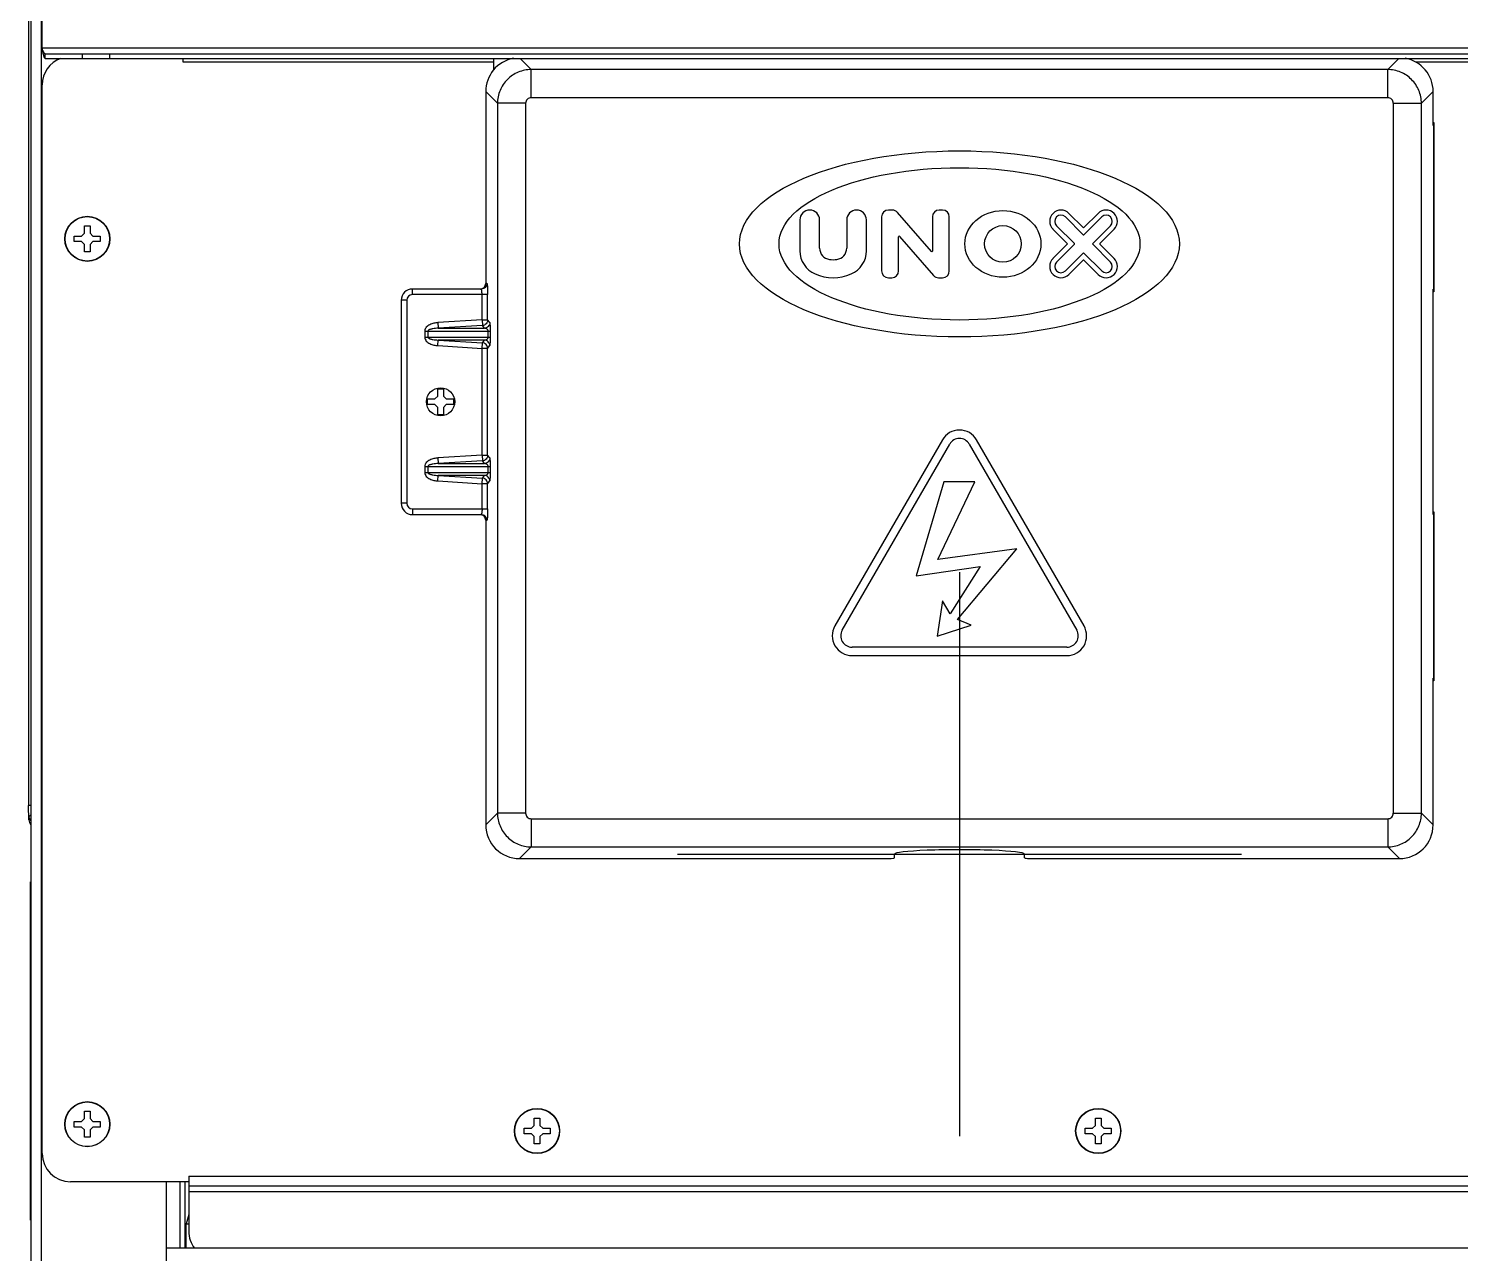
# Model space of a CAD drawing. Header units: millimetres. Extents: x -1319 to 3519, y -1539 to 2345.
# Drawn here: x 2620.5 to 2874.4, y -146 to 71.1 of the extents above; entities that cross this region are included whole.
import ezdxf

# ---------------------------------------------------------------- set-up
doc = ezdxf.new("R2010")
doc.units = ezdxf.units.MM
doc.header["$LTSCALE"] = 65.395
doc.layers.get('0').update_dxf_attribs({"linetype": 'CONTINUOUS'})

msp = doc.modelspace()

# ---------------------------------------------------------------- linework, layer by layer
at = {"linetype": 'Continuous'}
for p, q in [((2622.73, 960.17), (2622.73, -159.33)), ((2620.93, 950.91), (2620.93, -159.33)), ((2620.53, 947.88), (2620.53, -66.63)), ((2622.93, 67.67), (2622.93, 943.87)), ((3478.93, 67.67), (2622.93, 67.67)), ((2623.46, 65.87), (2623.46, 66.67)), ((2623.46, 66.67), (3478.39, 66.67)), ((2630.03, 66.67), (2630.03, 65.87)), ((2634.86, 66.67), (2634.86, 65.87)), ((2623.46, 65.87), (3478.39, 65.87)), ((2647.93, 65.17), (2647.93, 65.87)), ((2702.93, 65.17), (2647.93, 65.17)), ((2702.93, 65.87), (2702.93, 63.76)), ((2709.64, 63.89), (2707.66, 65.87)), ((2709.64, 58.9), (2709.64, 63.89)), ((2861.51, 63.89), (2709.64, 63.89)), ((2861.51, 63.89), (2863.49, 65.87)), ((2861.51, 58.9), (2861.51, 63.89)), ((3453.93, 65.17), (2866.57, 65.17)), ((2622.93, -128.33), (2622.93, 61.17)), ((2703.66, 57.9), (2701.58, 59.98)), ((2701.58, 59.98), (2701.58, 25.97)), ((2861.51, 58.9), (2709.64, 58.9)), ((2867.5, 57.9), (2869.58, 59.98)), ((2869.58, 53.97), (2869.58, 59.98)), ((2703.66, 57.9), (2703.66, -67.96)), ((2708.65, 57.9), (2703.66, 57.9)), ((2708.65, 57.9), (2708.65, -67.96)), ((2862.51, 57.9), (2867.5, 57.9)), ((2862.51, -67.96), (2862.51, 57.9)), ((2867.5, -67.96), (2867.5, 57.9)), ((2869.58, 54.47), (2869.68, 54.47)), ((2869.58, 53.97), (2869.68, 53.97)), ((2869.61, 53.97), (2869.61, 24.97)), ((2869.68, 54.47), (2869.68, 24.47)), ((2773.67, 38.97), (2772.98, 38.97)), ((2780.6, 31.63), (2774.58, 38.56)), ((2782.58, 38.97), (2781.98, 38.97)), ((2807.51, 35.87), (2804.99, 38.38)), ((2810.16, 38.38), (2807.65, 35.87)), ((2630.43, 34.87), (2630.43, 36.17)), ((2630.43, 36.17), (2631.43, 36.17)), ((2631.43, 36.17), (2631.43, 34.87)), ((2757.28, 37.22), (2757.28, 31.76)), ((2760.78, 32.2), (2760.78, 37.22)), ((2765.58, 37.22), (2765.58, 32.2)), ((2769.08, 31.76), (2769.08, 37.22)), ((2771.78, 37.77), (2771.78, 28.17)), ((2780.78, 37.77), (2780.78, 31.69)), ((2783.78, 28.17), (2783.78, 37.77)), ((2802.16, 35.56), (2804.68, 33.04)), ((2805.95, 33.04), (2802.8, 36.19)), ((2804.36, 37.75), (2807.51, 34.6)), ((2807.65, 34.6), (2810.8, 37.75)), ((2812.36, 36.19), (2809.2, 33.04)), ((2810.48, 33.04), (2812.99, 35.56)), ((2628.63, 33.37), (2628.63, 34.37)), ((2628.63, 34.37), (2629.93, 34.37)), ((2629.93, 33.37), (2628.63, 33.37)), ((2629.93, 34.37), (2630.43, 34.87)), ((2630.43, 32.87), (2629.93, 33.37)), ((2631.43, 34.87), (2631.93, 34.37)), ((2631.93, 33.37), (2631.43, 32.87)), ((2631.93, 34.37), (2633.23, 34.37)), ((2633.23, 33.37), (2631.93, 33.37)), ((2633.23, 34.37), (2633.23, 33.37)), ((2774.78, 28.17), (2774.78, 34.25)), ((2774.95, 34.31), (2780.98, 27.38)), ((2630.43, 31.57), (2630.43, 32.87)), ((2631.43, 31.57), (2630.43, 31.57)), ((2631.43, 32.87), (2631.43, 31.57)), ((2804.68, 32.9), (2802.16, 30.38)), ((2802.8, 29.75), (2805.95, 32.9)), ((2807.51, 31.34), (2804.36, 28.19)), ((2810.8, 28.19), (2807.65, 31.34)), ((2809.2, 32.9), (2812.36, 29.75)), ((2812.99, 30.38), (2810.48, 32.9)), ((2804.99, 27.56), (2807.51, 30.07)), ((2807.65, 30.07), (2810.16, 27.56)), ((2701.78, 25.97), (2701.58, 25.97)), ((2772.98, 26.97), (2773.58, 26.97)), ((2781.88, 26.97), (2782.58, 26.97)), ((2686.58, 22.97), (2686.58, -13.03)), ((2687.58, 22.97), (2686.58, 22.97)), ((2687.58, 22.97), (2687.58, -13.03)), ((2688.58, 23.97), (2688.58, 24.97)), ((2700.78, 24.97), (2688.58, 24.97)), ((2701.92, 23.97), (2688.58, 23.97)), ((2700.92, 19.49), (2700.92, 23.97)), ((2701.92, 19.49), (2701.92, 23.97)), ((2869.68, 24.97), (2869.58, 24.97)), ((2869.58, -15.03), (2869.58, 24.97)), ((2869.68, 24.47), (2869.58, 24.47)), ((2700.92, 19.49), (2693.1, 19.01)), ((2693.1, 19.01), (2693.16, 18.02)), ((2700.98, 18.5), (2693.16, 18.02)), ((2693.16, 18.02), (2701.37, 18.02)), ((2700.92, 19.49), (2700.98, 18.5)), ((2700.92, 19.49), (2701.92, 19.49)), ((2701.37, 18.02), (2700.98, 18.5)), ((2702.31, 19.01), (2701.92, 19.49)), ((2690.76, 17.52), (2690.76, 16.42)), ((2690.76, 17.52), (2702.43, 17.52)), ((2690.76, 16.42), (2702.43, 16.42)), ((2691.34, 17.52), (2691.34, 16.42)), ((2693.1, 14.93), (2693.16, 15.92)), ((2693.16, 15.92), (2700.98, 15.44)), ((2701.37, 15.92), (2693.16, 15.92)), ((2700.92, 14.45), (2700.98, 15.44)), ((2700.98, 15.44), (2701.37, 15.92)), ((2702, 16.42), (2702, 17.52)), ((2702.43, 16.42), (2702.43, 17.52)), ((2693.1, 14.93), (2700.92, 14.45)), ((2700.92, -4.51), (2700.92, 14.45)), ((2701.92, 14.45), (2700.92, 14.45)), ((2701.92, 14.45), (2702.31, 14.93)), ((2701.92, -4.51), (2701.92, 14.45)), ((2691.28, 4.47), (2691.28, 5.47)), ((2691.28, 5.47), (2692.58, 5.47)), ((2692.58, 5.47), (2693.08, 5.97)), ((2693.08, 5.97), (2693.08, 7.27)), ((2693.08, 7.27), (2694.08, 7.27)), ((2694.08, 7.27), (2694.08, 5.97)), ((2694.08, 5.97), (2694.58, 5.47)), ((2694.58, 5.47), (2695.88, 5.47)), ((2695.88, 5.47), (2695.88, 4.47)), ((2692.58, 4.47), (2691.28, 4.47)), ((2693.08, 3.97), (2692.58, 4.47)), ((2693.08, 2.67), (2693.08, 3.97)), ((2694.08, 2.67), (2693.08, 2.67)), ((2694.58, 4.47), (2694.08, 3.97)), ((2694.08, 3.97), (2694.08, 2.67)), ((2695.88, 4.47), (2694.58, 4.47)), ((2782.55, -1.78), (2763.49, -34.78)), ((2764.79, -35.53), (2783.85, -2.53)), ((2787.31, -2.53), (2806.36, -35.53)), ((2807.66, -34.78), (2788.61, -1.78)), ((2700.92, -4.51), (2693.1, -4.99)), ((2693.1, -4.99), (2693.16, -5.98)), ((2700.92, -4.51), (2700.98, -5.5)), ((2700.92, -4.51), (2701.92, -4.51)), ((2702.31, -4.99), (2701.92, -4.51)), ((2690.76, -6.48), (2690.76, -7.58)), ((2690.76, -6.48), (2702.43, -6.48)), ((2690.76, -7.58), (2702.43, -7.58)), ((2691.34, -6.48), (2691.34, -7.58)), ((2700.98, -5.5), (2693.16, -5.98)), ((2693.16, -5.98), (2701.37, -5.98)), ((2701.37, -5.98), (2700.98, -5.5)), ((2702, -7.58), (2702, -6.48)), ((2702.43, -7.58), (2702.43, -6.48)), ((2693.1, -9.07), (2693.16, -8.08)), ((2693.1, -9.07), (2700.92, -9.55)), ((2701.37, -8.08), (2693.16, -8.08)), ((2693.16, -8.08), (2700.98, -8.56)), ((2700.92, -9.55), (2700.98, -8.56)), ((2700.92, -14.03), (2700.92, -9.55)), ((2701.92, -9.55), (2700.92, -9.55)), ((2700.98, -8.56), (2701.37, -8.08)), ((2701.92, -9.55), (2702.31, -9.07)), ((2701.92, -14.03), (2701.92, -9.55)), ((2782.83, -9.23), (2777.91, -25.88)), ((2781.72, -22.97), (2788.33, -9.23)), ((2788.33, -9.23), (2782.83, -9.23)), ((2687.58, -13.03), (2686.58, -13.03)), ((2688.58, -14.03), (2688.58, -15.03)), ((2688.58, -14.03), (2701.92, -14.03)), ((2688.58, -15.03), (2700.78, -15.03)), ((2869.58, -14.53), (2869.68, -14.53)), ((2869.58, -15.03), (2869.68, -15.03)), ((2869.61, -15.03), (2869.61, -44.03)), ((2869.68, -14.53), (2869.68, -44.53)), ((2701.58, -16.03), (2701.58, -70.04)), ((2701.58, -16.03), (2701.78, -16.03)), ((2795.76, -21.08), (2781.72, -22.97)), ((2785.22, -33.64), (2795.76, -21.08)), ((2777.91, -25.88), (2789.26, -24.26)), ((2789.26, -24.26), (2783.91, -32.6)), ((2782.56, -30.32), (2781.65, -36.57)), ((2783.91, -32.6), (2782.56, -30.32)), ((2781.65, -36.57), (2787.67, -34.65)), ((2787.67, -34.65), (2785.22, -33.64)), ((2804.63, -38.53), (2766.53, -38.53)), ((2766.53, -40.03), (2804.63, -40.03)), ((2869.68, -44.03), (2869.58, -44.03)), ((2869.58, -70.04), (2869.58, -44.03)), ((2869.68, -44.53), (2869.58, -44.53)), ((2620.57, -69.16), (2620.53, -66.63)), ((2620.93, -66.63), (2620.53, -66.63)), ((2703.66, -67.96), (2701.58, -70.04)), ((2708.65, -67.96), (2703.66, -67.96)), ((2862.51, -67.96), (2867.5, -67.96)), ((2867.5, -67.96), (2869.58, -70.04)), ((2709.64, -68.96), (2861.51, -68.96)), ((2709.64, -68.96), (2709.64, -73.95)), ((2861.51, -68.96), (2861.51, -73.95)), ((2709.64, -73.95), (2707.56, -76.03)), ((2707.56, -76.03), (2772.08, -76.03)), ((2709.64, -73.95), (2861.51, -73.95)), ((2774.08, -75.89), (2774.08, -75.24)), ((2797.08, -75.89), (2797.08, -75.24)), ((2799.08, -76.03), (2863.59, -76.03)), ((2861.51, -73.95), (2863.59, -76.03)), ((2620.88, -140.13), (2620.88, -80.13)), ((2620.88, -80.13), (2620.93, -80.13)), ((2620.88, -82.13), (2620.93, -82.13)), ((2630.43, -120.83), (2631.43, -120.83)), ((2630.43, -122.13), (2630.43, -120.83)), ((2631.43, -120.83), (2631.43, -122.13)), ((2628.63, -122.63), (2629.93, -122.63)), ((2628.63, -123.63), (2628.63, -122.63)), ((2629.93, -123.63), (2628.63, -123.63)), ((2629.93, -122.63), (2630.43, -122.13)), ((2630.43, -124.13), (2629.93, -123.63)), ((2630.43, -125.43), (2630.43, -124.13)), ((2631.43, -122.13), (2631.93, -122.63)), ((2631.93, -123.63), (2631.43, -124.13)), ((2631.43, -124.13), (2631.43, -125.43)), ((2631.93, -122.63), (2633.23, -122.63)), ((2633.23, -123.63), (2631.93, -123.63)), ((2633.23, -122.63), (2633.23, -123.63)), ((2708.38, -123.83), (2709.68, -123.83)), ((2708.38, -124.83), (2708.38, -123.83)), ((2709.68, -123.83), (2710.18, -123.33)), ((2710.18, -122.03), (2711.18, -122.03)), ((2710.18, -123.33), (2710.18, -122.03)), ((2711.18, -122.03), (2711.18, -123.33)), ((2711.18, -123.33), (2711.68, -123.83)), ((2711.68, -123.83), (2712.98, -123.83)), ((2712.98, -123.83), (2712.98, -124.83)), ((2807.88, -123.83), (2809.18, -123.83)), ((2807.88, -124.83), (2807.88, -123.83)), ((2809.18, -123.83), (2809.68, -123.33)), ((2809.68, -122.03), (2810.68, -122.03)), ((2809.68, -123.33), (2809.68, -122.03)), ((2810.68, -122.03), (2810.68, -123.33)), ((2810.68, -123.33), (2811.18, -123.83)), ((2811.18, -123.83), (2812.48, -123.83)), ((2812.48, -123.83), (2812.48, -124.83)), ((2631.43, -125.43), (2630.43, -125.43)), ((2709.68, -124.83), (2708.38, -124.83)), ((2710.18, -125.33), (2709.68, -124.83)), ((2710.18, -126.63), (2710.18, -125.33)), ((2711.18, -126.63), (2710.18, -126.63)), ((2711.68, -124.83), (2711.18, -125.33)), ((2711.18, -125.33), (2711.18, -126.63)), ((2712.98, -124.83), (2711.68, -124.83)), ((2809.18, -124.83), (2807.88, -124.83)), ((2809.68, -125.33), (2809.18, -124.83)), ((2809.68, -126.63), (2809.68, -125.33)), ((2810.68, -126.63), (2809.68, -126.63)), ((2811.18, -124.83), (2810.68, -125.33)), ((2810.68, -125.33), (2810.68, -126.63)), ((2812.48, -124.83), (2811.18, -124.83)), ((2648.93, -133.33), (2627.93, -133.33)), ((2644.93, -133.33), (2644.93, -156.33)), ((2647.39, -145.13), (2647.39, -133.33)), ((2648.26, -145.13), (2648.26, -133.33)), ((2648.93, -132.33), (3452.93, -132.33)), ((2648.93, -132.33), (2648.93, -142.13)), ((3452.93, -134.13), (2648.93, -134.13)), ((3452.93, -135.13), (2648.93, -135.13)), ((2620.88, -138.13), (2620.93, -138.13)), ((2648.93, -139.12), (2648.48, -140.8)), ((2620.88, -140.13), (2620.93, -140.13)), ((2648.48, -140.8), (2648.93, -140.8)), ((2648.48, -145.13), (2648.48, -140.8)), ((3456.93, -145.13), (2644.93, -145.13))]:
    msp.add_line(p, q, dxfattribs=at)
at = {"color": 1}
for p, q in [((2785.58, -25.24), (2785.58, -125.24)), ((2735.58, -75.24), (2835.58, -75.24))]:
    msp.add_line(p, q, dxfattribs=at)
at = {"linetype": 'Continuous'}
for centre, radius in [((2630.93, 33.87), 4), ((2630.93, 33.87), 3.95), ((2793.28, 32.97), 3.25), ((2693.58, 4.97), 2.5), ((2630.93, -123.13), 4), ((2630.93, -123.13), 3.95), ((2710.68, -124.33), 4), ((2710.68, -124.33), 3.95), ((2810.18, -124.33), 4), ((2810.18, -124.33), 3.95)]:
    msp.add_circle(centre, radius, dxfattribs=at)
for centre, radius, start, end in [((2627.93, 61.17), 5, 109.9415, 180), ((2709.64, 57.9), 0.997, 89.9506, 180.0494), ((2861.51, 57.9), 0.997, 359.9506, 90.0494), ((2759.03, 37.22), 1.75, 0, 180), ((2767.33, 37.22), 1.75, 0, 180), ((2772.98, 37.77), 1.2, 90, 180), ((2773.67, 37.77), 1.2, 41, 90), ((2781.98, 37.77), 1.2, 90, 180), ((2782.58, 37.77), 1.2, 0, 90), ((2803.58, 36.97), 2, 45, 225), ((2811.58, 36.97), 2, 315, 135), ((2803.58, 36.97), 1.1, 45, 225), ((2807.58, 35.94), 0.1, 225, 315), ((2811.58, 36.97), 1.1, 315, 135), ((2774.88, 34.25), 0.1, 41, 180), ((2804.61, 32.97), 0.1, 315, 45), ((2805.88, 32.97), 0.1, 315, 45), ((2807.58, 34.67), 0.1, 225, 315), ((2809.27, 32.97), 0.1, 135, 225), ((2810.55, 32.97), 0.1, 135, 225), ((2761.78, 31.76), 4.5, 180, 246.4218), ((2762.78, 32.2), 2, 180, 262.3377), ((2763.58, 32.2), 2, 277.6623, 360), ((2764.58, 31.76), 4.5, 293.5782, 360), ((2780.68, 31.69), 0.1, 221, 360), ((2807.58, 31.27), 0.1, 45, 135), ((2763.18, 35.17), 5, 262.3377, 277.6623), ((2772.98, 28.17), 1.2, 180, 270), ((2773.58, 28.17), 1.2, 270, 360), ((2782.58, 28.17), 1.2, 270, 360), ((2803.58, 28.97), 2, 135, 315), ((2803.58, 28.97), 1.1, 135, 315), ((2807.58, 30), 0.1, 45, 135), ((2811.58, 28.97), 2, 225, 45), ((2811.58, 28.97), 1.1, 225, 45), ((2763.18, 34.97), 8, 246.4218, 293.5782), ((2781.88, 28.17), 1.2, 221, 270), ((2688.58, 22.97), 2, 90, 180), ((2688.58, 22.97), 1, 90, 180), ((2785.58, -3.53), 3.5, 30, 150), ((2785.58, -3.53), 2, 30, 150), ((2688.58, -13.03), 2, 180, 270), ((2688.58, -13.03), 1, 180, 270), ((2766.53, -36.53), 3.5, 150, 270), ((2766.53, -36.53), 2, 150, 270), ((2804.63, -36.53), 3.5, 270, 30), ((2804.63, -36.53), 2, 270, 30), ((2709.64, -67.97), 0.997, 179.9506, 270.0494), ((2861.51, -67.97), 0.997, 269.9506, 0.0494), ((2622.07, -69.13), 1.5, 181, 219.8455), ((2627.93, -128.33), 5, 180, 270), ((2653.93, -142.13), 5, 180, 216.9086)]:
    msp.add_arc(centre, radius, start, end, dxfattribs=at)
for centre, major_axis, ratio, start_param, end_param in [((2707.59, 59.96), (4.26, -4.26), 0.995331, -3.039753, -2.358535), ((2707.59, 59.96), (-4.26, 4.26), 0.995331, -0.610452, 0.10184), ((2863.56, 59.96), (4.26, 4.26), 0.995331, -0.783058, 0.610447), ((2700.58, 25.97), (-1, 0), 0.997657, 7.853982, 9.424778), ((2700.58, -16.03), (1, 0), 0.997657, 6.283185, 7.853982), ((2707.59, -70.02), (4.26, 4.26), 0.995331, 2.358535, 3.924651), ((2863.56, -70.02), (4.26, -4.26), 0.995331, -0.783058, 0.783058), ((2772.08, -75.89), (2, 0), 0.068571, -1.570796, 0), ((2785.58, -75.24), (11.5, 0), 0.068571, 0, 3.141593), ((2799.08, -75.89), (2, 0), 0.068571, -3.141593, -1.570796)]:
    msp.add_ellipse(centre, major_axis=major_axis, ratio=ratio, start_param=start_param, end_param=end_param, dxfattribs=at)
for centre, major_axis, ratio in [((2785.58, 32.97), (39, 0), 0.423077), ((2785.58, 32.97), (32, 0), 0.421875), ((2793.28, 32.97), (6.75, 0), 0.874074)]:
    msp.add_ellipse(centre, major_axis=major_axis, ratio=ratio, dxfattribs=at)
for points, knots in [([(2623.46, 66.67), (2623.44, 66.67), (2623.39, 66.69), (2623.32, 66.75), (2623.26, 66.84), (2623.19, 66.97), (2623.12, 67.12), (2623.03, 67.35), (2622.97, 67.54), (2622.93, 67.67)], [0, 0, 0, 0, 0.059586, 0.134741, 0.232333, 0.353113, 0.49478, 0.653314, 1, 1, 1, 1]), ([(2623.46, 65.87), (2623.44, 65.87), (2623.4, 65.9), (2623.36, 65.95), (2623.31, 66.04), (2623.25, 66.19), (2623.19, 66.41), (2623.12, 66.68), (2623.03, 67.11), (2622.97, 67.44), (2622.93, 67.67)], [0, 0, 0, 0, 0.039428, 0.067901, 0.103617, 0.197402, 0.319607, 0.466504, 0.632988, 1, 1, 1, 1]), ([(2709.64, 63.89), (2709.25, 63.89), (2708.47, 63.81), (2707.34, 63.46), (2706.3, 62.9), (2705.39, 62.15), (2704.64, 61.24), (2704.09, 60.2), (2703.74, 59.08), (2703.66, 58.29), (2703.66, 57.9)], [0, 0, 0, 0, 0.124911, 0.249893, 0.374932, 0.5, 0.625068, 0.750107, 0.875089, 1, 1, 1, 1]), ([(2867.5, 57.9), (2867.5, 58.29), (2867.42, 59.08), (2867.07, 60.2), (2866.51, 61.24), (2865.76, 62.15), (2864.85, 62.9), (2863.81, 63.46), (2862.68, 63.81), (2861.9, 63.89), (2861.51, 63.89)], [0, 0, 0, 0, 0.124911, 0.249893, 0.374932, 0.5, 0.625068, 0.750107, 0.875089, 1, 1, 1, 1]), ([(2701.78, 25.97), (2701.78, 25.84), (2701.73, 25.58), (2701.5, 25.24), (2701.17, 25.02), (2700.91, 24.97), (2700.78, 24.97)], [0, 0, 0, 0, 0.250269, 0.500383, 0.750272, 1, 1, 1, 1]), ([(2701.78, 25.97), (2701.78, 25.97), (2701.8, 25.96), (2701.81, 25.93), (2701.82, 25.88), (2701.84, 25.78), (2701.86, 25.61), (2701.88, 25.37), (2701.89, 25.07), (2701.91, 24.73), (2701.91, 24.35), (2701.92, 24.1), (2701.92, 23.97)], [0, 0, 0, 0, 0.008189, 0.023895, 0.048371, 0.081705, 0.173993, 0.297687, 0.448226, 0.619931, 0.806233, 1, 1, 1, 1]), ([(2700.92, 23.97), (2700.92, 24.1), (2700.91, 24.33), (2700.89, 24.61), (2700.86, 24.79), (2700.84, 24.88), (2700.82, 24.92), (2700.81, 24.95), (2700.79, 24.97), (2700.78, 24.97)], [0, 0, 0, 0, 0.374747, 0.692514, 0.815016, 0.907491, 0.941769, 0.96808, 1, 1, 1, 1]), ([(2693.1, 19.01), (2692.85, 19), (2692.35, 18.92), (2691.75, 18.72), (2691.32, 18.46), (2691.03, 18.21), (2690.82, 17.9), (2690.76, 17.64), (2690.76, 17.52)], [0, 0, 0, 0, 0.250284, 0.500372, 0.625563, 0.750654, 0.875513, 1, 1, 1, 1]), ([(2693.16, 18.02), (2693, 18.01), (2692.67, 17.99), (2692.27, 17.94), (2691.95, 17.88), (2691.75, 17.83), (2691.6, 17.77), (2691.46, 17.7), (2691.34, 17.6), (2691.34, 17.52)], [0, 0, 0, 0, 0.249303, 0.498813, 0.623794, 0.749063, 0.811946, 0.875146, 1, 1, 1, 1]), ([(2701.92, 19.49), (2701.92, 19.37), (2701.87, 19.11), (2701.66, 18.79), (2701.35, 18.57), (2701.1, 18.5), (2700.98, 18.5)], [0, 0, 0, 0, 0.249661, 0.49977, 0.750012, 1, 1, 1, 1]), ([(2702.31, 19.01), (2702.31, 18.89), (2702.26, 18.64), (2702.05, 18.31), (2701.75, 18.09), (2701.5, 18.03), (2701.37, 18.02)], [0, 0, 0, 0, 0.249661, 0.49977, 0.750011, 1, 1, 1, 1]), ([(2702, 17.52), (2702, 17.57), (2701.98, 17.67), (2701.89, 17.81), (2701.74, 17.92), (2701.56, 17.99), (2701.43, 18.01), (2701.37, 18.02)], [0, 0, 0, 0, 0.179763, 0.326553, 0.570421, 0.789686, 1, 1, 1, 1]), ([(2702.43, 17.52), (2702.43, 17.72), (2702.42, 18), (2702.41, 18.36), (2702.39, 18.57), (2702.37, 18.74), (2702.36, 18.87), (2702.34, 18.95), (2702.32, 19), (2702.31, 19.01)], [0, 0, 0, 0, 0.397424, 0.566628, 0.70857, 0.822118, 0.907738, 0.966502, 1, 1, 1, 1]), ([(2690.76, 16.42), (2690.76, 16.29), (2690.82, 16.04), (2691.03, 15.73), (2691.32, 15.48), (2691.75, 15.22), (2692.35, 15.01), (2692.85, 14.94), (2693.1, 14.93)], [0, 0, 0, 0, 0.124487, 0.249347, 0.374439, 0.499631, 0.749717, 1, 1, 1, 1]), ([(2691.34, 16.42), (2691.34, 16.34), (2691.46, 16.24), (2691.6, 16.17), (2691.75, 16.11), (2691.95, 16.06), (2692.27, 15.99), (2692.67, 15.94), (2693, 15.93), (2693.16, 15.92)], [0, 0, 0, 0, 0.124856, 0.188056, 0.250939, 0.376208, 0.501188, 0.750698, 1, 1, 1, 1]), ([(2701.92, 14.45), (2701.92, 14.57), (2701.87, 14.82), (2701.66, 15.15), (2701.35, 15.37), (2701.1, 15.43), (2700.98, 15.44)], [0, 0, 0, 0, 0.249661, 0.49977, 0.750012, 1, 1, 1, 1]), ([(2701.37, 15.92), (2701.43, 15.93), (2701.56, 15.95), (2701.74, 16.02), (2701.89, 16.13), (2701.98, 16.27), (2702, 16.37), (2702, 16.42)], [0, 0, 0, 0, 0.210314, 0.429579, 0.673447, 0.820237, 1, 1, 1, 1]), ([(2702.31, 14.93), (2702.31, 15.05), (2702.26, 15.3), (2702.05, 15.62), (2701.75, 15.85), (2701.5, 15.91), (2701.37, 15.92)], [0, 0, 0, 0, 0.249661, 0.49977, 0.750011, 1, 1, 1, 1]), ([(2702.31, 14.93), (2702.32, 14.94), (2702.34, 14.99), (2702.36, 15.07), (2702.37, 15.2), (2702.39, 15.37), (2702.41, 15.58), (2702.42, 15.94), (2702.43, 16.22), (2702.43, 16.42)], [0, 0, 0, 0, 0.033498, 0.092262, 0.177882, 0.29143, 0.433372, 0.602576, 1, 1, 1, 1]), ([(2693.1, -4.99), (2692.85, -5), (2692.35, -5.08), (2691.75, -5.28), (2691.32, -5.54), (2691.03, -5.79), (2690.82, -6.1), (2690.76, -6.36), (2690.76, -6.48)], [0, 0, 0, 0, 0.250284, 0.500372, 0.625563, 0.750654, 0.875513, 1, 1, 1, 1]), ([(2701.92, -4.51), (2701.92, -4.63), (2701.87, -4.89), (2701.66, -5.21), (2701.35, -5.43), (2701.1, -5.5), (2700.98, -5.5)], [0, 0, 0, 0, 0.249661, 0.49977, 0.750011, 1, 1, 1, 1]), ([(2702.31, -4.99), (2702.31, -5.11), (2702.26, -5.36), (2702.05, -5.69), (2701.75, -5.91), (2701.5, -5.97), (2701.37, -5.98)], [0, 0, 0, 0, 0.249661, 0.49977, 0.750011, 1, 1, 1, 1]), ([(2702.43, -6.48), (2702.43, -6.28), (2702.42, -6), (2702.41, -5.64), (2702.39, -5.43), (2702.37, -5.26), (2702.36, -5.13), (2702.34, -5.05), (2702.32, -5), (2702.31, -4.99)], [0, 0, 0, 0, 0.397424, 0.566628, 0.70857, 0.822118, 0.907738, 0.966502, 1, 1, 1, 1]), ([(2690.76, -7.58), (2690.76, -7.71), (2690.82, -7.96), (2691.03, -8.27), (2691.32, -8.52), (2691.75, -8.78), (2692.35, -8.99), (2692.85, -9.06), (2693.1, -9.07)], [0, 0, 0, 0, 0.124487, 0.249347, 0.374439, 0.499631, 0.749717, 1, 1, 1, 1]), ([(2693.16, -5.98), (2693, -5.99), (2692.67, -6.01), (2692.27, -6.06), (2691.95, -6.12), (2691.75, -6.17), (2691.6, -6.23), (2691.46, -6.3), (2691.34, -6.4), (2691.34, -6.48)], [0, 0, 0, 0, 0.249303, 0.498813, 0.623794, 0.749063, 0.811946, 0.875146, 1, 1, 1, 1]), ([(2691.34, -7.58), (2691.34, -7.66), (2691.46, -7.76), (2691.6, -7.83), (2691.75, -7.89), (2691.95, -7.94), (2692.27, -8.01), (2692.67, -8.06), (2693, -8.07), (2693.16, -8.08)], [0, 0, 0, 0, 0.124856, 0.188056, 0.250939, 0.376208, 0.501188, 0.750698, 1, 1, 1, 1]), ([(2702, -6.48), (2702, -6.43), (2701.98, -6.33), (2701.89, -6.19), (2701.74, -6.08), (2701.56, -6.01), (2701.43, -5.99), (2701.37, -5.98)], [0, 0, 0, 0, 0.179763, 0.326553, 0.570421, 0.789686, 1, 1, 1, 1]), ([(2701.37, -8.08), (2701.43, -8.07), (2701.56, -8.05), (2701.74, -7.98), (2701.89, -7.87), (2701.98, -7.73), (2702, -7.63), (2702, -7.58)], [0, 0, 0, 0, 0.210314, 0.429579, 0.673447, 0.820237, 1, 1, 1, 1]), ([(2702.31, -9.07), (2702.32, -9.06), (2702.34, -9.01), (2702.36, -8.93), (2702.37, -8.8), (2702.39, -8.63), (2702.41, -8.42), (2702.42, -8.06), (2702.43, -7.78), (2702.43, -7.58)], [0, 0, 0, 0, 0.033498, 0.092262, 0.177882, 0.29143, 0.433372, 0.602576, 1, 1, 1, 1]), ([(2701.92, -9.55), (2701.92, -9.43), (2701.87, -9.18), (2701.66, -8.85), (2701.35, -8.63), (2701.1, -8.57), (2700.98, -8.56)], [0, 0, 0, 0, 0.249661, 0.49977, 0.750011, 1, 1, 1, 1]), ([(2702.31, -9.07), (2702.31, -8.95), (2702.26, -8.7), (2702.05, -8.38), (2701.75, -8.15), (2701.5, -8.09), (2701.37, -8.08)], [0, 0, 0, 0, 0.249661, 0.49977, 0.750011, 1, 1, 1, 1]), ([(2700.92, -14.03), (2700.92, -14.16), (2700.91, -14.4), (2700.89, -14.67), (2700.86, -14.85), (2700.84, -14.94), (2700.82, -14.99), (2700.81, -15.01), (2700.79, -15.03), (2700.78, -15.03)], [0, 0, 0, 0, 0.374747, 0.692514, 0.815016, 0.907491, 0.941769, 0.96808, 1, 1, 1, 1]), ([(2701.78, -16.03), (2701.78, -15.9), (2701.73, -15.64), (2701.5, -15.31), (2701.17, -15.08), (2700.91, -15.03), (2700.78, -15.03)], [0, 0, 0, 0, 0.250269, 0.500383, 0.750272, 1, 1, 1, 1]), ([(2701.92, -14.03), (2701.92, -14.16), (2701.91, -14.42), (2701.91, -14.79), (2701.89, -15.13), (2701.88, -15.43), (2701.86, -15.67), (2701.84, -15.84), (2701.82, -15.94), (2701.81, -15.99), (2701.8, -16.02), (2701.78, -16.03), (2701.78, -16.03)], [0, 0, 0, 0, 0.193767, 0.380069, 0.551774, 0.702313, 0.826007, 0.918295, 0.951629, 0.976105, 0.991811, 1, 1, 1, 1]), ([(2620.56, -68.65), (2620.56, -68.59), (2620.69, -68.43), (2620.83, -68.34), (2620.93, -68.27)], [0, 0, 0, 0, 0.363028, 1, 1, 1, 1]), ([(2703.66, -67.96), (2703.66, -68.35), (2703.74, -69.14), (2704.09, -70.26), (2704.64, -71.3), (2705.39, -72.22), (2706.3, -72.97), (2707.34, -73.52), (2708.47, -73.87), (2709.25, -73.95), (2709.64, -73.95)], [0, 0, 0, 0, 0.124911, 0.249893, 0.374932, 0.5, 0.625068, 0.750107, 0.875089, 1, 1, 1, 1]), ([(2861.51, -73.95), (2861.9, -73.95), (2862.68, -73.87), (2863.81, -73.52), (2864.85, -72.97), (2865.76, -72.22), (2866.51, -71.3), (2867.07, -70.26), (2867.42, -69.14), (2867.5, -68.35), (2867.5, -67.96)], [0, 0, 0, 0, 0.124911, 0.249893, 0.374932, 0.5, 0.625068, 0.750107, 0.875089, 1, 1, 1, 1]), ([(2620.56, -68.65), (2620.57, -68.78), (2620.64, -69.03), (2620.81, -69.23), (2620.91, -69.32)], [0, 0, 0, 0, 0.477071, 1, 1, 1, 1])]:
    msp.add_open_spline(points, degree=3, knots=knots, dxfattribs=at)

doc.saveas('drawing.dxf')
